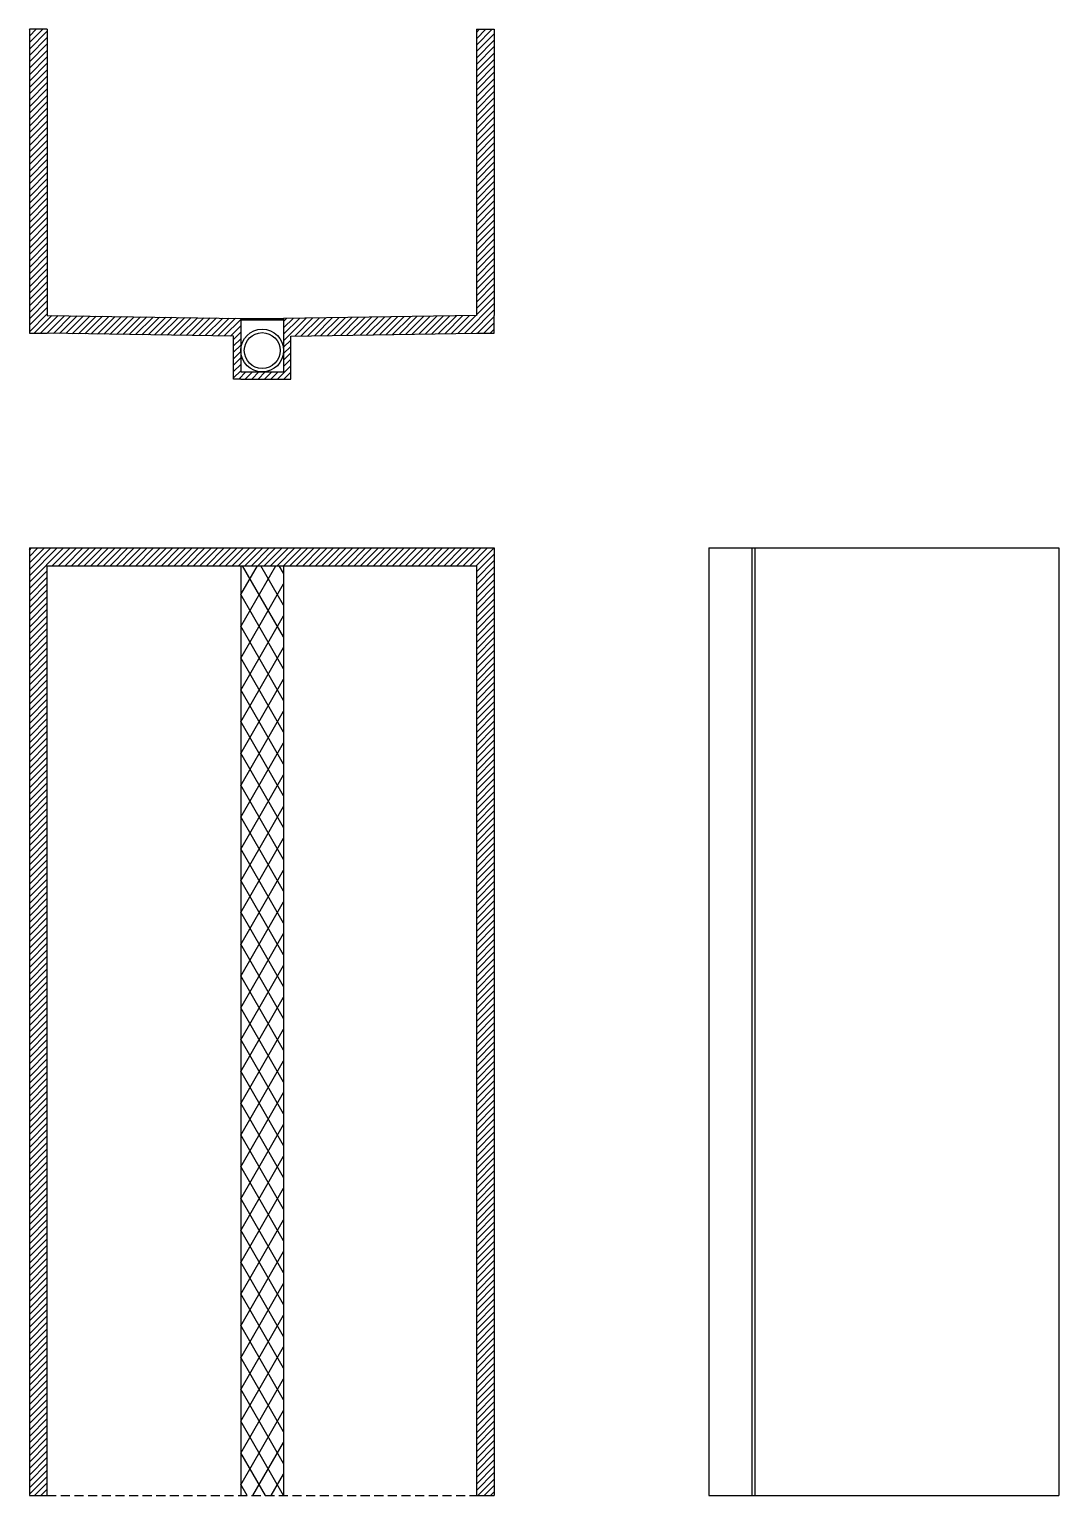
# Model space of a CAD drawing. Header units: millimetres. Extents: x 19649 to 34039, y 13856 to 34356.
import ezdxf

# ---------------------------------------------------------------- set-up
doc = ezdxf.new("R2010")
doc.units = ezdxf.units.MM
doc.linetypes.add('DASHED2', pattern=[9.525, 6.35, -3.175])
pattern_1 = [(45, (18242.356, 15341.53), (-44.90128, 44.90128), [])]

msp = doc.modelspace()

# ---------------------------------------------------------------- hatches: boundary and pattern name
h = msp.add_hatch()
h.set_pattern_fill('ANSI31', color=256, scale=20, style=0)
h.set_pattern_definition(pattern_1)
h.paths.add_polyline_path([(25899, 34356), (26149, 34356), (26149, 30356), (26149, 30106), (25899, 30106), (23304, 30067), (23304, 29465), (22604, 29465), (22504, 29465), (22504, 30067), (19899, 30106), (19649, 30106), (19649, 30356), (19649, 34356), (19899, 34356), (19899, 30356), (22604, 30315), (22604, 29565), (23204, 29565), (23204, 30315), (25899, 30356)])
at = {"linetype": 'DASHED2'}
h = msp.add_hatch(dxfattribs=at)
h.set_pattern_fill('DIAMONDS', color=256, scale=10, style=0)
h.set_pattern_definition([(60, (18242.356, 15341.53), (-54.99261, 31.75), []), (120, (18242.356, 15341.53), (-54.99261, -31.75), [])])
h.paths.add_polyline_path([(23204, 30315), (22604, 30315), (22604, 30295), (23204, 30295)])
h = msp.add_hatch()
h.set_pattern_fill('ANSI31', color=256, scale=20, style=0)
h.set_pattern_definition(pattern_1)
h.paths.add_polyline_path([(19899, 13856), (19899, 14856), (19899, 26856), (25899, 26856), (25899, 14856), (25899, 13856), (26149, 13856), (26149, 14856), (26149, 27106), (19649, 27106), (19649, 14856), (19649, 13856)])
h = msp.add_hatch()
h.set_pattern_fill('DIAMONDS', color=256, scale=35, style=0)
h.set_pattern_definition([(60, (18242.36, 15341.53), (-192.474, 111.125), []), (120, (18242.36, 15341.53), (-192.474, -111.125), [])])
h.paths.add_polyline_path([(22604, 26856), (22604, 14856), (22604, 13856), (23204, 13856), (23204, 14856), (23204, 26856)])

# ---------------------------------------------------------------- linework, layer by layer
for p, q in [((19899, 34356), (19649, 34356)), ((19649, 34356), (19649, 30356)), ((19899, 34356), (19899, 30356)), ((25899, 34356), (26149, 34356)), ((25899, 34356), (25899, 30356)), ((26149, 34356), (26149, 30356)), ((19649, 30356), (19649, 30106)), ((19899, 30356), (22604, 30315)), ((25899, 30356), (23204, 30315)), ((26149, 30106), (26149, 30356)), ((22604, 30315), (23204, 30315)), ((22604, 30315), (22604, 29565)), ((22604, 30295), (23204, 30295)), ((23204, 30315), (23204, 29565)), ((19649, 30106), (19899, 30106)), ((22504, 30067), (19899, 30106)), ((22504, 29465), (22504, 30067)), ((23304, 30067), (25899, 30106)), ((23304, 29465), (23304, 30067)), ((25899, 30106), (26149, 30106)), ((22604, 29565), (23204, 29565)), ((22604, 29465), (22504, 29465)), ((22604, 29465), (23304, 29465)), ((19649, 27106), (26149, 27106)), ((19649, 27106), (19649, 13856)), ((26149, 27106), (26149, 13856)), ((29149, 27106), (29149, 13856)), ((29149, 27106), (29750, 27106)), ((29750, 27106), (29789, 27106)), ((29750, 27106), (29750, 13856)), ((29789, 27106), (34039, 27106)), ((29789, 27106), (29789, 13856)), ((34039, 27106), (34039, 13856)), ((19899, 26856), (25899, 26856)), ((19899, 13856), (19899, 26856)), ((22604, 26856), (22604, 13856)), ((22604, 26856), (23204, 26856)), ((23204, 26856), (23204, 13856)), ((25899, 26856), (25899, 13856)), ((19649, 13856), (19899, 13856)), ((25899, 13856), (26149, 13856)), ((29149, 13856), (34039, 13856)), ((29789, 13856), (29789, 13856))]:
    msp.add_line(p, q)
at = {"linetype": 'DASHED2', "ltscale": 20}
msp.add_line((19899, 13856), (25899, 13856), dxfattribs=at)
for radius in [300, 250]:
    msp.add_circle((22904, 29865), radius)

doc.saveas('drawing.dxf')
